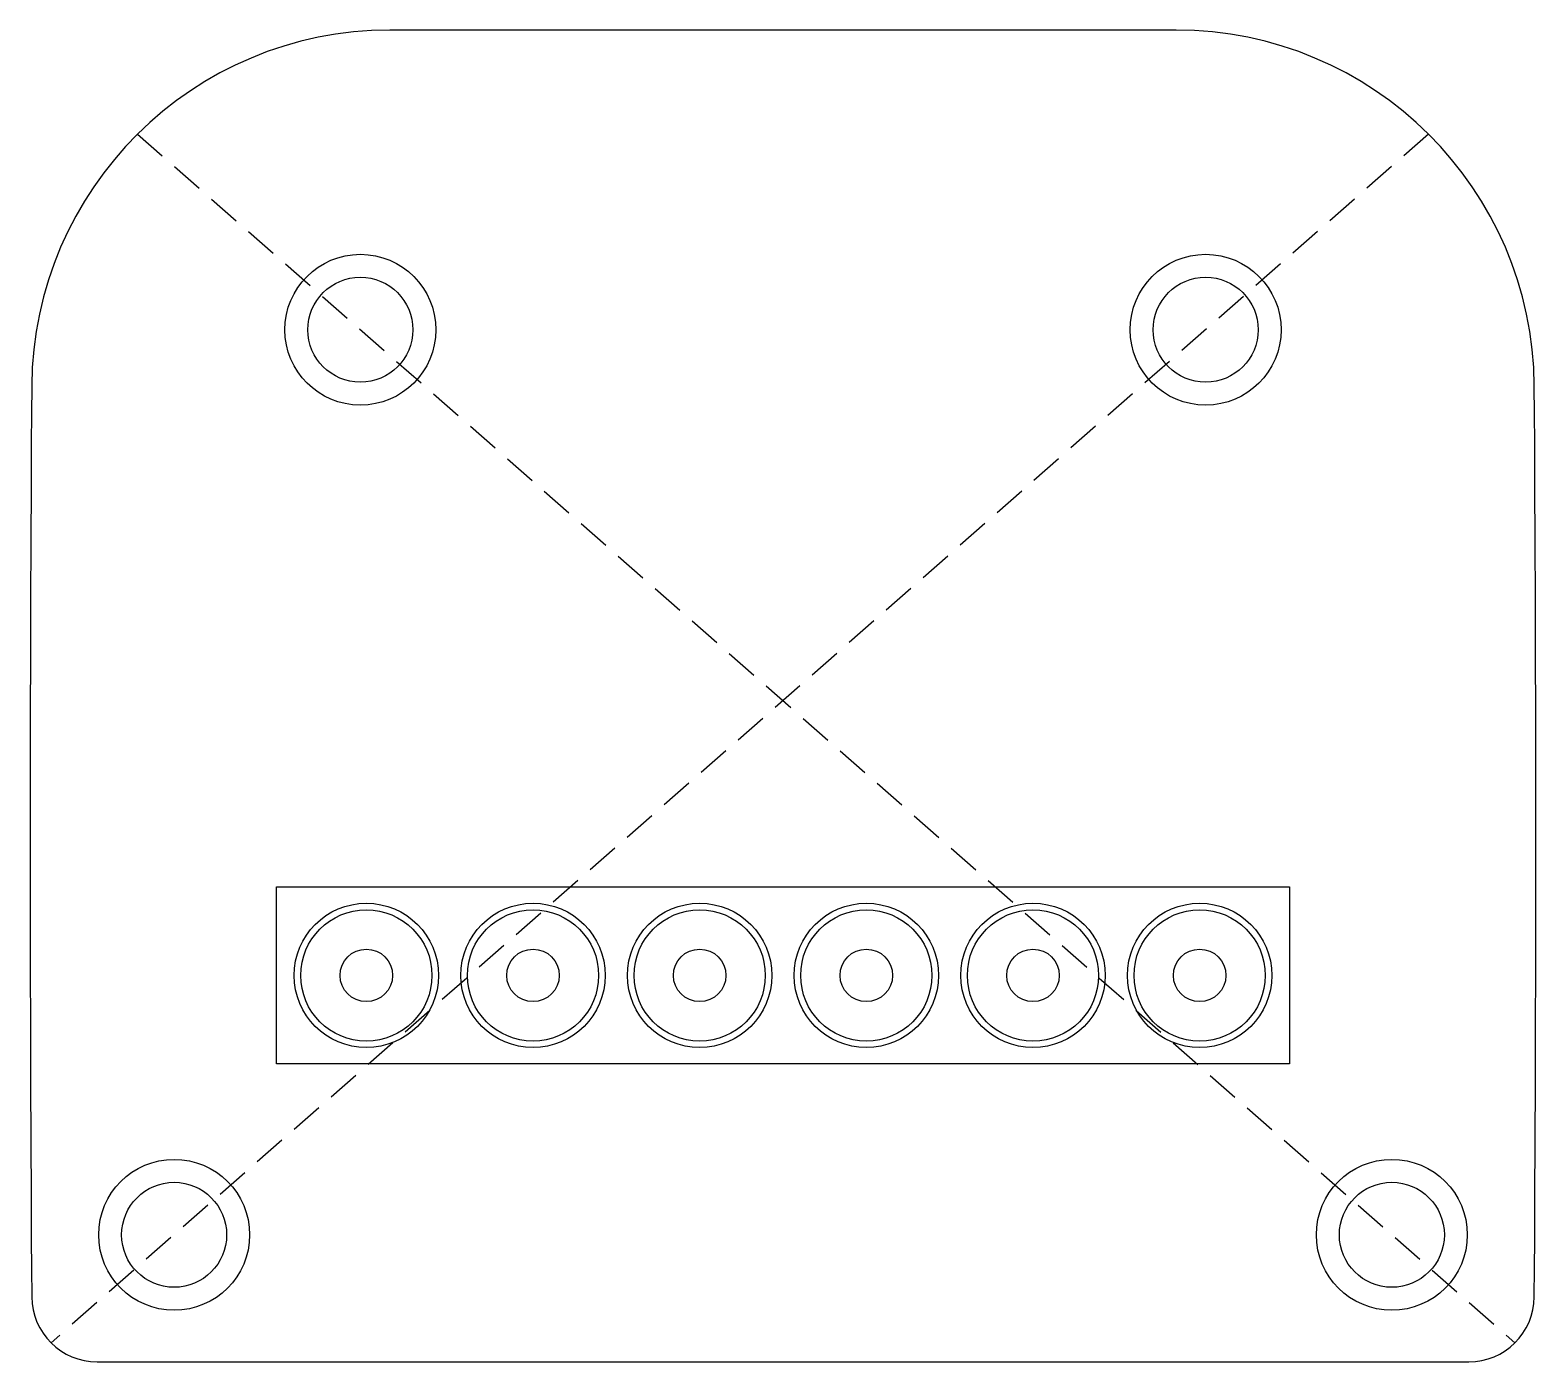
# Model space of a CAD drawing. Header units: millimetres. Extents: x -11.5 to 11.5, y -12.6 to 7.7.
import ezdxf

# ---------------------------------------------------------------- set-up
doc = ezdxf.new("R2010")
doc.units = ezdxf.units.MM
doc.linetypes.add('DASHED', pattern=[0.75, 0.5, -0.25])
doc.layers.get('0').update_dxf_attribs({"linetype": 'CONTINUOUS'})

msp = doc.modelspace()

# ---------------------------------------------------------------- linework, layer by layer
at = {"linetype": 'DASHED'}
for p, q in [((9.838, 6.084), (-11.155, -12.34)), ((-9.838, 6.084), (11.155, -12.34))]:
    msp.add_line(p, q, dxfattribs=at)
msp.add_lwpolyline([(11.45, 2.248, 0.412183), (5.99, 7.67), (-5.99, 7.67, 0.412183), (-11.45, 2.248, 0.00347), (-11.45, -11.637, 0.412183), (-10.45, -12.63), (10.45, -12.63, 0.412183), (11.45, -11.637, 0.00347)], format="xyb", close=True)
msp.add_lwpolyline([(7.72, -8.089), (-7.72, -8.089), (-7.72, -5.389), (7.72, -5.389)], close=True)
for centre, radius in [((-6.441, 3.103), 1.15), ((6.441, 3.103), 1.15), ((-6.441, 3.103), 0.8), ((6.441, 3.103), 0.8), ((-6.35, -6.739), 1.1), ((-3.81, -6.739), 1.1), ((-1.27, -6.739), 1.1), ((1.27, -6.739), 1.1), ((3.81, -6.739), 1.1), ((6.35, -6.739), 1.1), ((-6.35, -6.739), 1), ((-3.81, -6.739), 1), ((-1.27, -6.739), 1), ((1.27, -6.739), 1), ((3.81, -6.739), 1), ((6.35, -6.739), 1), ((-6.35, -6.739), 0.4), ((-3.81, -6.739), 0.4), ((-1.27, -6.739), 0.4), ((1.27, -6.739), 0.4), ((3.81, -6.739), 0.4), ((6.35, -6.739), 0.4), ((-9.279, -10.693), 1.15), ((9.279, -10.693), 1.15), ((-9.279, -10.693), 0.8), ((9.279, -10.693), 0.8)]:
    msp.add_circle(centre, radius)

doc.saveas('drawing.dxf')
